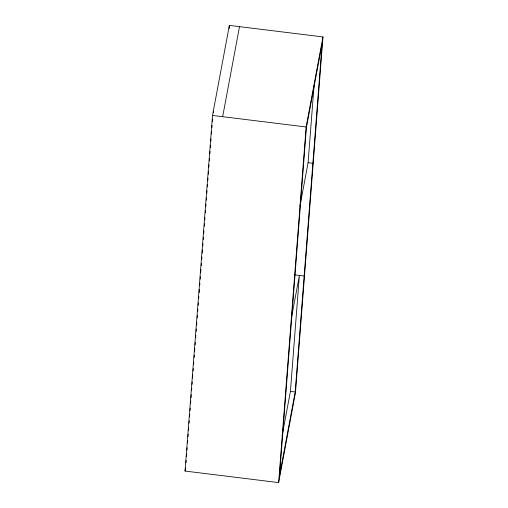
<?xml version="1.0" encoding="UTF-8"?>
<svg xmlns="http://www.w3.org/2000/svg" width="508" height="508" viewBox="0 0 508 508"><rect width="100%" height="100%" fill="white"/><g stroke="black" fill="none" stroke-linecap="round" stroke-linejoin="round"><path stroke-width="0.76" d="M185.033 471.062L212.515 115.443L229.368 25.4L322.967 36.938L295.485 392.557L278.632 482.6L185.033 471.062L185.611 467.957M186.011 462.75L186.195 460.375M186.499 456.419L186.684 454.044M186.988 450.088L187.173 447.713M187.541 442.963L187.725 440.588M188.03 436.632L188.214 434.257M188.519 430.301L188.703 427.926M189.071 423.177L189.255 420.802M189.56 416.846L189.744 414.471M190.049 410.515L190.233 408.14M190.602 403.396L190.779 401.022M191.027 397.853L191.268 394.691M191.579 390.735L191.764 388.36M192.068 384.404L192.253 382.029M192.557 378.073L192.799 374.904M193.104 370.948L193.288 368.573M193.599 364.617L193.777 362.242M194.145 357.492L194.329 355.117M194.634 351.161L194.818 348.786M195.123 344.83L195.307 342.455M195.675 337.712L195.859 335.337M196.164 331.381L196.348 329.006M196.653 325.044L196.837 322.675M197.206 317.925L197.39 315.551M197.695 311.594L197.879 309.22M198.184 305.264L198.368 302.889M198.736 298.139L198.857 296.558M199.161 292.602L199.409 289.433M199.714 285.477L199.898 283.102M200.203 279.146L200.387 276.771M200.692 272.815L200.939 269.653M201.244 265.69L201.428 263.322M201.733 259.359L201.917 256.991M202.222 253.028L202.463 249.866M202.775 245.91L202.952 243.535M203.264 239.579L203.448 237.204M203.752 233.261L203.93 230.899M204.299 226.181L204.476 223.818M204.781 219.881L204.965 217.526M205.334 212.801L205.511 210.439M205.816 206.508L206 204.146M206.305 200.209L206.489 197.853M206.851 193.129L207.035 190.767M207.34 186.836L207.518 184.474M207.823 180.537L208.007 178.181M208.312 174.244L208.553 171.094M208.858 167.164L209.042 164.802M209.347 160.865L209.525 158.509M209.893 153.784L210.077 151.422M210.382 147.491L210.56 145.129M210.864 141.199L211.049 138.836M211.411 134.112L211.595 131.756M211.899 127.819L212.084 125.457M212.388 121.526L212.566 119.164M229.127 28.562L229.368 25.4M278.632 482.6L306.121 126.981L322.967 36.938M282.715 432.562L290.417 391.395L299.383 275.444L291.389 318.16M299.955 206.184L308.096 162.687L314.058 85.573M295.186 391.986L322.11 43.669L306.413 127.552L279.489 475.869L295.186 391.986L290.417 391.395M213.392 112.909L213.684 111.354M222.656 116.694L239.503 26.651M282.13 435.667L282.423 434.118M212.515 115.443L306.121 126.981M308.096 162.687L312.865 163.271M294.665 274.86L304.152 276.034"/></g></svg>
